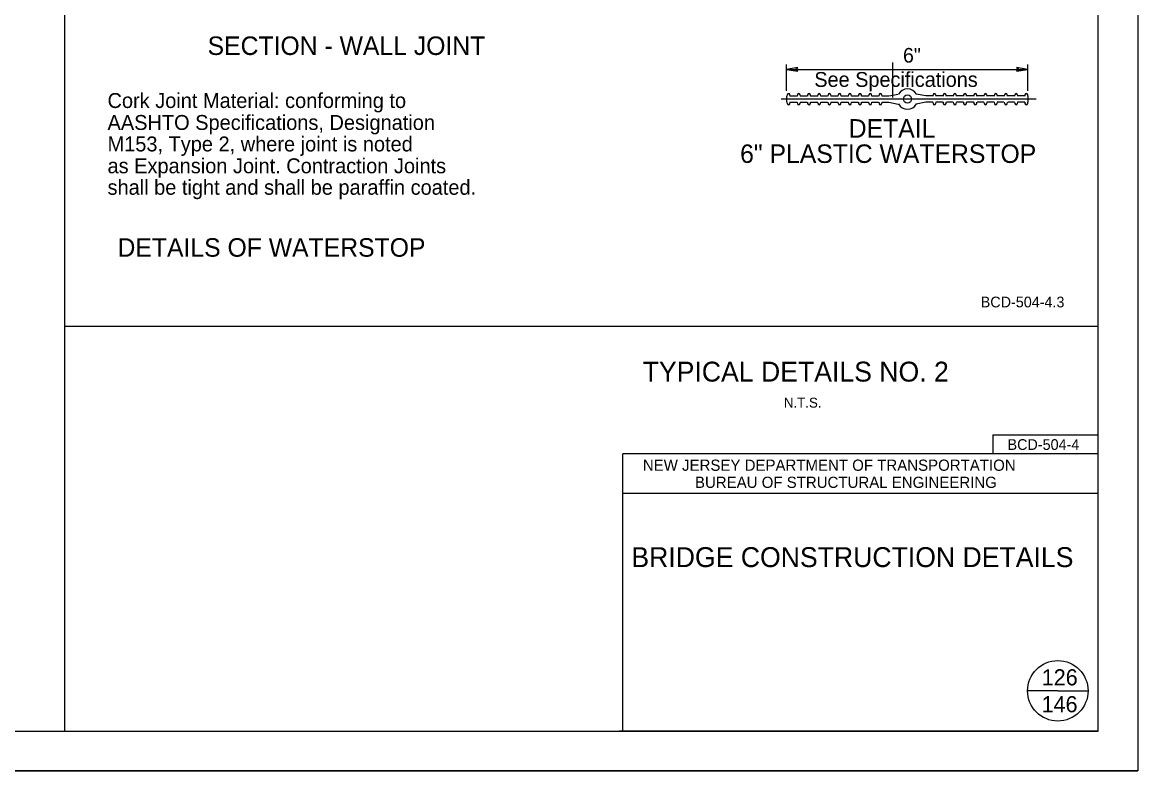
# Model space of a CAD drawing. Extents: x 500004.8 to 500007.75, y 499999.96 to 500001.79.
# Drawn here: x 500006.581 to 500007.754, y 499999.958 to 500000.746 of the extents above; entities that cross this region are included whole.
import ezdxf

# ---------------------------------------------------------------- set-up
doc = ezdxf.new("R2010")
doc.units = 0
for name, color, linetype in [('1', 7, 'Continuous'), ('39', 7, 'Continuous'), ('41', 7, 'Continuous'), ('50', 7, 'Continuous'), ('Default', 7, 'Continuous')]:
    doc.layers.add(name, color=color, linetype=linetype)

msp = doc.modelspace()

# ---------------------------------------------------------------- linework, layer by layer
at = {"layer": '1'}
for p, q in [((500006.6256, 500000), (500006.6256, 500001.75)), ((500007.7128, 500000), (500007.7128, 500001.75)), ((500007.7128, 500000), (500007.7128, 500001.75)), ((500007.385, 500000.6738), (500007.385, 500000.7014)), ((500007.4968, 500000.6666), (500007.4968, 500000.7035)), ((500007.6388, 500000.6738), (500007.6388, 500000.7014)), ((500007.385, 500000.6963), (500007.6388, 500000.6963)), ((500007.6475, 500000.665), (500007.3794, 500000.665)), ((500007.385, 500000.6686), (500007.385, 500000.662)), ((500007.3886, 500000.6686), (500007.3963, 500000.6686)), ((500007.3886, 500000.662), (500007.3963, 500000.662)), ((500007.3994, 500000.6686), (500007.4066, 500000.6686)), ((500007.3994, 500000.662), (500007.4066, 500000.662)), ((500007.4101, 500000.6686), (500007.4178, 500000.6686)), ((500007.4101, 500000.662), (500007.4178, 500000.662)), ((500007.4209, 500000.6686), (500007.4281, 500000.6686)), ((500007.4209, 500000.662), (500007.4281, 500000.662)), ((500007.4317, 500000.6686), (500007.4389, 500000.6686)), ((500007.4317, 500000.662), (500007.4389, 500000.662)), ((500007.4424, 500000.6686), (500007.4501, 500000.6686)), ((500007.4424, 500000.662), (500007.4501, 500000.662)), ((500007.4532, 500000.6686), (500007.4604, 500000.6686)), ((500007.4532, 500000.662), (500007.4604, 500000.662)), ((500007.464, 500000.6686), (500007.4711, 500000.6686)), ((500007.464, 500000.662), (500007.4711, 500000.662)), ((500007.4747, 500000.6686), (500007.4819, 500000.6686)), ((500007.4747, 500000.662), (500007.4819, 500000.662)), ((500007.4855, 500000.6686), (500007.4927, 500000.6686)), ((500007.4855, 500000.662), (500007.4927, 500000.662)), ((500007.4927, 500000.6686), (500007.5024, 500000.6702)), ((500007.4927, 500000.662), (500007.5024, 500000.6599)), ((500007.5316, 500000.6686), (500007.5214, 500000.6702)), ((500007.5316, 500000.662), (500007.5214, 500000.6599)), ((500007.5388, 500000.6686), (500007.5316, 500000.6686)), ((500007.5388, 500000.662), (500007.5316, 500000.662)), ((500007.5496, 500000.6686), (500007.5419, 500000.6686)), ((500007.5496, 500000.662), (500007.5419, 500000.662)), ((500007.5603, 500000.6686), (500007.5532, 500000.6686)), ((500007.5603, 500000.662), (500007.5532, 500000.662)), ((500007.5711, 500000.6686), (500007.5639, 500000.6686)), ((500007.5711, 500000.662), (500007.5639, 500000.662)), ((500007.5819, 500000.6686), (500007.5742, 500000.6686)), ((500007.5819, 500000.662), (500007.5742, 500000.662)), ((500007.5926, 500000.6686), (500007.5855, 500000.6686)), ((500007.5926, 500000.662), (500007.5855, 500000.662)), ((500007.6034, 500000.6686), (500007.5957, 500000.6686)), ((500007.6034, 500000.662), (500007.5957, 500000.662)), ((500007.6137, 500000.6686), (500007.6065, 500000.6686)), ((500007.6137, 500000.662), (500007.6065, 500000.662)), ((500007.6249, 500000.6686), (500007.6178, 500000.6686)), ((500007.6249, 500000.662), (500007.6178, 500000.662)), ((500007.6357, 500000.6686), (500007.628, 500000.6686)), ((500007.6357, 500000.662), (500007.628, 500000.662)), ((500007.6388, 500000.6686), (500007.6388, 500000.662)), ((500007.6704, 500000.0424), (500007.6385, 500000.0424)), ((500007.6704, 500000.0424), (500007.7022, 500000.0424)), ((500004.9628, 500000), (500007.7128, 500000)), ((500004.7961, 499999.9583), (500007.7545, 499999.9583))]:
    msp.add_line(p, q, dxfattribs=at)
for centre, radius in [((500007.5122, 500000.6651), 0.0043), ((500007.6704, 500000.0424), 0.0318)]:
    msp.add_circle(centre, radius, dxfattribs=at)
for centre, radius, start, end in [((500007.5122, 500000.6651), 0.0107, 28.0126, 151.9874), ((500007.3989, 500000.6586), 0.0043, 129.80557222222225, 129.80557500000003), ((500007.4096, 500000.6586), 0.0043, 129.80557222222225, 129.80557500000003), ((500007.4096, 500000.6586), 0.0043, 129.80557222222225, 129.80557500000003), ((500007.4204, 500000.6586), 0.0043, 129.80557222222225, 129.80557500000003), ((500007.4204, 500000.6586), 0.0043, 129.80557222222225, 129.80557500000003), ((500007.4204, 500000.6586), 0.0043, 129.80557222222225, 129.80557500000003), ((500007.4311, 500000.6586), 0.0043, 129.80557222222225, 129.80557500000003), ((500007.4311, 500000.6586), 0.0043, 129.80557222222225, 129.80557500000003), ((500007.4311, 500000.6586), 0.0043, 129.80557222222225, 129.80557500000003), ((500007.4311, 500000.6586), 0.0043, 129.80557222222225, 129.80557500000003), ((500007.4419, 500000.6586), 0.0043, 129.80557222222225, 129.80557500000003), ((500007.4419, 500000.6586), 0.0043, 129.80557222222225, 129.80557500000003), ((500007.4419, 500000.6586), 0.0043, 129.80557222222225, 129.80557500000003), ((500007.4419, 500000.6586), 0.0043, 129.80557222222225, 129.80557500000003), ((500007.4419, 500000.6586), 0.0043, 129.80557222222225, 129.80557500000003), ((500007.4526, 500000.6586), 0.0043, 129.80557222222225, 129.80557500000003), ((500007.4526, 500000.6586), 0.0043, 129.80557222222225, 129.80557500000003), ((500007.4526, 500000.6586), 0.0043, 129.80557222222225, 129.80557500000003), ((500007.4526, 500000.6586), 0.0043, 129.80557222222225, 129.80557500000003), ((500007.4526, 500000.6586), 0.0043, 129.80557222222225, 129.80557500000003), ((500007.4526, 500000.6586), 0.0043, 129.80557222222225, 129.80557500000003), ((500007.4634, 500000.6586), 0.0043, 129.80557222222225, 129.80557500000003), ((500007.4634, 500000.6586), 0.0043, 129.80557222222225, 129.80557500000003), ((500007.4634, 500000.6586), 0.0043, 129.80557222222225, 129.80557500000003), ((500007.4634, 500000.6586), 0.0043, 129.80557222222225, 129.80557500000003), ((500007.4634, 500000.6586), 0.0043, 129.80557222222225, 129.80557500000003), ((500007.4634, 500000.6586), 0.0043, 129.80557222222225, 129.80557500000003), ((500007.4634, 500000.6586), 0.0043, 129.80557222222225, 129.80557500000003), ((500007.4741, 500000.6586), 0.0043, 129.80557222222225, 129.80557500000003), ((500007.4741, 500000.6586), 0.0043, 129.80557222222225, 129.80557500000003), ((500007.4741, 500000.6586), 0.0043, 129.80557222222225, 129.80557500000003), ((500007.4741, 500000.6586), 0.0043, 129.80557222222225, 129.80557500000003), ((500007.4741, 500000.6586), 0.0043, 129.80557222222225, 129.80557500000003), ((500007.4741, 500000.6586), 0.0043, 129.80557222222225, 129.80557500000003), ((500007.4741, 500000.6586), 0.0043, 129.80557222222225, 129.80557500000003), ((500007.4741, 500000.6586), 0.0043, 129.80557222222225, 129.80557500000003), ((500007.4849, 500000.6586), 0.0043, 129.80557222222225, 129.80557500000003), ((500007.4849, 500000.6586), 0.0043, 129.80557222222225, 129.80557500000003), ((500007.4849, 500000.6586), 0.0043, 129.80557222222225, 129.80557500000003), ((500007.4849, 500000.6586), 0.0043, 129.80557222222225, 129.80557500000003), ((500007.4849, 500000.6586), 0.0043, 129.80557222222225, 129.80557500000003), ((500007.4849, 500000.6586), 0.0043, 129.80557222222225, 129.80557500000003), ((500007.4849, 500000.6586), 0.0043, 129.80557222222225, 129.80557500000003), ((500007.4849, 500000.6586), 0.0043, 129.80557222222225, 129.80557500000003), ((500007.4849, 500000.6586), 0.0043, 129.80557222222225, 129.80557500000003), ((500007.4956, 500000.6586), 0.0043, 129.80557222222225, 129.80557500000003), ((500007.5288, 500000.6586), 0.0043, 50.194425000000024, 50.194427777777776), ((500007.5395, 500000.6586), 0.0043, 50.194425000000024, 50.194427777777776), ((500007.5395, 500000.6586), 0.0043, 50.194425000000024, 50.194427777777776), ((500007.5395, 500000.6586), 0.0043, 50.194425000000024, 50.194427777777776), ((500007.5395, 500000.6586), 0.0043, 50.194425000000024, 50.194427777777776), ((500007.5395, 500000.6586), 0.0043, 50.194425000000024, 50.194427777777776), ((500007.5395, 500000.6586), 0.0043, 50.194425000000024, 50.194427777777776), ((500007.5395, 500000.6586), 0.0043, 50.194425000000024, 50.194427777777776), ((500007.5395, 500000.6586), 0.0043, 50.194425000000024, 50.194427777777776), ((500007.5395, 500000.6586), 0.0043, 50.194425000000024, 50.194427777777776), ((500007.5503, 500000.6586), 0.0043, 50.194425000000024, 50.194427777777776), ((500007.5503, 500000.6586), 0.0043, 50.194425000000024, 50.194427777777776), ((500007.5503, 500000.6586), 0.0043, 50.194425000000024, 50.194427777777776), ((500007.5503, 500000.6586), 0.0043, 50.194425000000024, 50.194427777777776), ((500007.5503, 500000.6586), 0.0043, 50.194425000000024, 50.194427777777776), ((500007.5503, 500000.6586), 0.0043, 50.194425000000024, 50.194427777777776), ((500007.5503, 500000.6586), 0.0043, 50.194425000000024, 50.194427777777776), ((500007.5503, 500000.6586), 0.0043, 50.194425000000024, 50.194427777777776), ((500007.561, 500000.6586), 0.0043, 50.194425000000024, 50.194427777777776), ((500007.561, 500000.6586), 0.0043, 50.194425000000024, 50.194427777777776), ((500007.561, 500000.6586), 0.0043, 50.194425000000024, 50.194427777777776), ((500007.561, 500000.6586), 0.0043, 50.194425000000024, 50.194427777777776), ((500007.561, 500000.6586), 0.0043, 50.194425000000024, 50.194427777777776), ((500007.561, 500000.6586), 0.0043, 50.194425000000024, 50.194427777777776), ((500007.561, 500000.6586), 0.0043, 50.194425000000024, 50.194427777777776), ((500007.5718, 500000.6586), 0.0043, 50.194425000000024, 50.194427777777776), ((500007.5718, 500000.6586), 0.0043, 50.194425000000024, 50.194427777777776), ((500007.5718, 500000.6586), 0.0043, 50.194425000000024, 50.194427777777776), ((500007.5718, 500000.6586), 0.0043, 50.194425000000024, 50.194427777777776), ((500007.5718, 500000.6586), 0.0043, 50.194425000000024, 50.194427777777776), ((500007.5718, 500000.6586), 0.0043, 50.194425000000024, 50.194427777777776), ((500007.5825, 500000.6586), 0.0043, 50.194425000000024, 50.194427777777776), ((500007.5825, 500000.6586), 0.0043, 50.194425000000024, 50.194427777777776), ((500007.5825, 500000.6586), 0.0043, 50.194425000000024, 50.194427777777776), ((500007.5825, 500000.6586), 0.0043, 50.194425000000024, 50.194427777777776), ((500007.5825, 500000.6586), 0.0043, 50.194425000000024, 50.194427777777776), ((500007.5933, 500000.6586), 0.0043, 50.194425000000024, 50.194427777777776), ((500007.5933, 500000.6586), 0.0043, 50.194425000000024, 50.194427777777776), ((500007.5933, 500000.6586), 0.0043, 50.194425000000024, 50.194427777777776), ((500007.5933, 500000.6586), 0.0043, 50.194425000000024, 50.194427777777776), ((500007.604, 500000.6586), 0.0043, 50.194425000000024, 50.194427777777776), ((500007.604, 500000.6586), 0.0043, 50.194425000000024, 50.194427777777776), ((500007.604, 500000.6586), 0.0043, 50.194425000000024, 50.194427777777776), ((500007.6148, 500000.6586), 0.0043, 50.194425000000024, 50.194427777777776), ((500007.6148, 500000.6586), 0.0043, 50.194425000000024, 50.194427777777776), ((500007.6255, 500000.6586), 0.0043, 50.194425000000024, 50.194427777777776), ((500007.5122, 500000.6651), 0.0107, 208.0146, 331.9874)]:
    msp.add_arc(centre, radius, start, end, dxfattribs=at)
for centre, major_axis, start_param, end_param in [((500007.3871, 500000.6683), (0, 0.00271), 4.712389, 7.853982), ((500007.3871, 500000.6619), (0, 0.00271), 1.570796, 4.712389), ((500007.3978, 500000.6683), (0, 0.00271), 4.712389, 7.853982), ((500007.3978, 500000.6619), (0, 0.00271), 1.570796, 4.712389), ((500007.4086, 500000.6683), (0, 0.00271), 4.712389, 7.853982), ((500007.4086, 500000.6619), (0, 0.00271), 1.570796, 4.712389), ((500007.4193, 500000.6683), (0, 0.00271), 4.712389, 7.853982), ((500007.4193, 500000.6619), (0, 0.00271), 1.570796, 4.712389), ((500007.4301, 500000.6683), (0, 0.00271), 4.712389, 7.853982), ((500007.4301, 500000.6619), (0, 0.00271), 1.570796, 4.712389), ((500007.4408, 500000.6683), (0, 0.00271), 4.712389, 7.853982), ((500007.4408, 500000.6619), (0, 0.00271), 1.570796, 4.712389), ((500007.4516, 500000.6683), (0, 0.00271), 4.712389, 7.853982), ((500007.4516, 500000.6619), (0, 0.00271), 1.570796, 4.712389), ((500007.4623, 500000.6683), (0, 0.00271), 4.712389, 7.853982), ((500007.4623, 500000.6619), (0, 0.00271), 1.570796, 4.712389), ((500007.473, 500000.6683), (0, 0.00271), 4.712389, 7.853982), ((500007.473, 500000.6619), (0, 0.00271), 1.570796, 4.712389), ((500007.4838, 500000.6683), (0, 0.00271), 4.712389, 7.853982), ((500007.4838, 500000.6619), (0, 0.00271), 1.570796, 4.712389), ((500007.5406, 500000.6683), (0, -0.00271), 1.570796, 4.712389), ((500007.5406, 500000.6619), (0, -0.00271), 4.712389, 7.853982), ((500007.5513, 500000.6683), (0, -0.00271), 1.570796, 4.712389), ((500007.5513, 500000.6619), (0, -0.00271), 4.712389, 7.853982), ((500007.5621, 500000.6683), (0, -0.00271), 1.570796, 4.712389), ((500007.5621, 500000.6619), (0, -0.00271), 4.712389, 7.853982), ((500007.5728, 500000.6683), (0, -0.00271), 1.570796, 4.712389), ((500007.5728, 500000.6619), (0, -0.00271), 4.712389, 7.853982), ((500007.5836, 500000.6683), (0, -0.00271), 1.570796, 4.712389), ((500007.5836, 500000.6619), (0, -0.00271), 4.712389, 7.853982), ((500007.5943, 500000.6683), (0, -0.00271), 1.570796, 4.712389), ((500007.5943, 500000.6619), (0, -0.00271), 4.712389, 7.853982), ((500007.6051, 500000.6683), (0, -0.00271), 1.570796, 4.712389), ((500007.6051, 500000.6619), (0, -0.00271), 4.712389, 7.853982), ((500007.6158, 500000.6683), (0, -0.00271), 1.570796, 4.712389), ((500007.6158, 500000.6619), (0, -0.00271), 4.712389, 7.853982), ((500007.6266, 500000.6683), (0, -0.00271), 1.570796, 4.712389), ((500007.6266, 500000.6619), (0, -0.00271), 4.712389, 7.853982), ((500007.6373, 500000.6683), (0, -0.00271), 1.570796, 4.712389), ((500007.6373, 500000.6619), (0, -0.00271), 4.712389, 7.853982)]:
    msp.add_ellipse(centre, major_axis=major_axis, ratio=0.625392, start_param=start_param, end_param=end_param, dxfattribs=at)
at = {"layer": '41'}
msp.add_lwpolyline([(500004.7961, 500001.7917), (500007.7545, 500001.7917), (500007.7545, 499999.9583), (500004.7961, 499999.9583)], close=True, dxfattribs=at)
at = {"layer": '50'}
for points in [[(500007.385, 500000.6963), (500007.3968, 500000.6943), (500007.3943, 500000.6963), (500007.3968, 500000.6984)], [(500007.6388, 500000.6963), (500007.627, 500000.6984), (500007.6296, 500000.6963), (500007.627, 500000.6943)]]:
    msp.add_lwpolyline(points, close=True, dxfattribs=at)
at = {"layer": 'Default'}
for p, q in [((500007.7128, 500000.4256), (500006.6256, 500000.4256)), ((500007.6021, 500000.3117), (500007.6021, 500000.2917)), ((500007.6021, 500000.3117), (500007.7128, 500000.3117)), ((500007.7128, 500000.2917), (500007.2128, 500000.2917)), ((500007.2128, 500000), (500007.2128, 500000.2917)), ((500007.7128, 500000.25), (500007.2128, 500000.25)), ((500007.7128, 500000), (500007.2089, 500000))]:
    msp.add_line(p, q, dxfattribs=at)

# ---------------------------------------------------------------- texts
at = {"layer": '1'}
for s, height, p in [('SECTION - WALL JOINT', 0.01947, (500006.7758, 500000.7115)), ('See Specifications', 0.015628, (500007.4142, 500000.6779)), ('Cork Joint Material: conforming to', 0.015714, (500006.6705, 500000.6557)), ('AASHTO Specifications, Designation', 0.015714, (500006.6705, 500000.6326)), ('DETAIL', 0.01947, (500007.4504, 500000.6245)), ('M153, Type 2, where joint is noted', 0.015714, (500006.6705, 500000.61)), ('6" PLASTIC WATERSTOP', 0.01947, (500007.3361, 500000.5979)), ('as Expansion Joint. Contraction Joints', 0.015714, (500006.6705, 500000.587)), ('shall be tight and shall be paraffin coated.', 0.015714, (500006.6705, 500000.5644)), ('DETAILS OF WATERSTOP', 0.01947, (500006.681, 500000.4992))]:
    msp.add_text(s, height=height, dxfattribs=at).set_placement(p)
at = {"layer": '39'}
for s, p in [('126', (500007.6535, 500000.0481)), ('146', (500007.6533, 500000.0198))]:
    msp.add_text(s, height=0.01697, dxfattribs=at).set_placement(p)
at = {"layer": '50'}
msp.add_text('6"', height=0.01538, dxfattribs=at).set_placement((500007.5075, 500000.7035))
at = {"layer": 'Default'}
for s, height, p in [('BCD-504-4.3', 0.011287, (500007.5893, 500000.4459)), ('TYPICAL DETAILS NO. 2', 0.020939, (500007.2336, 500000.3678)), ('N.T.S.', 0.01047, (500007.3821, 500000.3404)), ('BCD-504-4', 0.01129, (500007.6175, 500000.2959)), ('NEW JERSEY DEPARTMENT OF TRANSPORTATION', 0.011811, (500007.2338, 500000.2739)), ('BUREAU OF STRUCTURAL ENGINEERING', 0.011811, (500007.2886, 500000.2559)), ('BRIDGE CONSTRUCTION DETAILS', 0.020939, (500007.2217, 500000.1726))]:
    msp.add_text(s, height=height, dxfattribs=at).set_placement(p)

doc.saveas('drawing.dxf')
